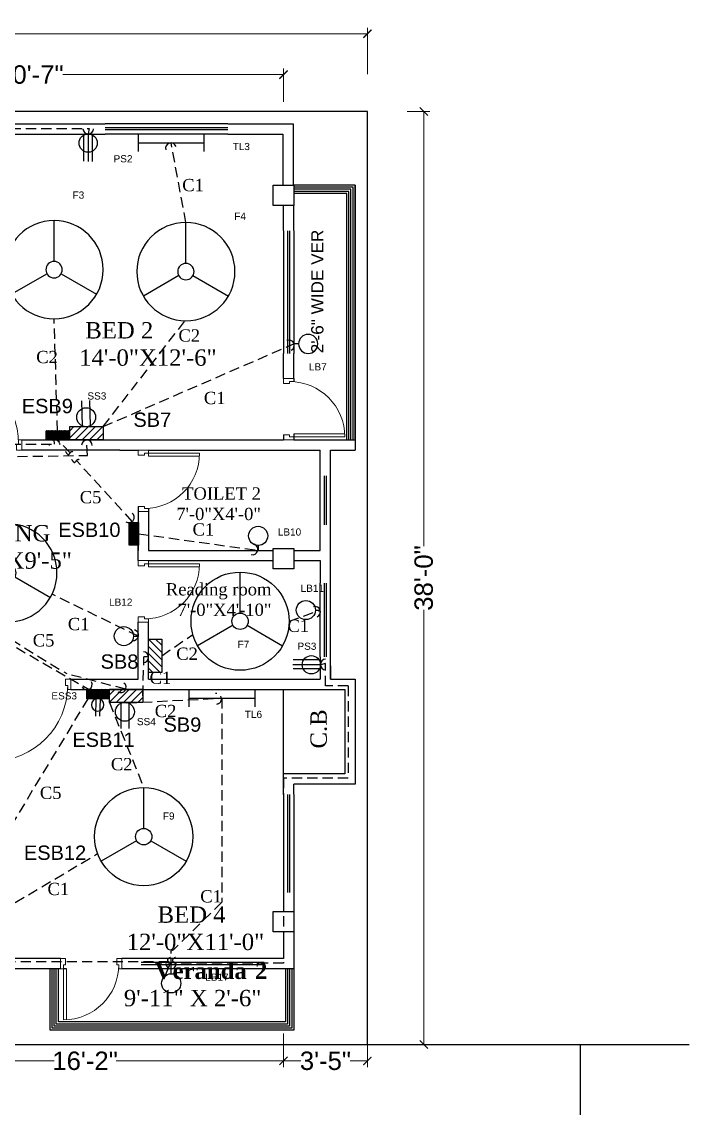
# Model space of a CAD drawing. Header units: inches. Extents: x -19236 to 2549, y 984 to 4513.
# Drawn here: x -2385 to -2059, y 3388 to 3919 of the extents above; entities that cross this region are included whole.
import ezdxf

# ---------------------------------------------------------------- set-up
doc = ezdxf.new("R2010")
doc.units = ezdxf.units.IN
doc.header["$LTSCALE"] = 20
doc.header["$MEASUREMENT"] = 0
doc.linetypes.add('HIDDEN', pattern=[0.375, 0.25, -0.125])
doc.layers.add('CONDUITT', color=7, linetype='HIDDEN', lineweight=9, true_color=0x17f90b)
doc.layers.add('wall', color=7, linetype='Continuous', lineweight=9, true_color=0x2618ec)
for name, color, linetype, lineweight in [('DOOR', 252, 'Continuous', 15), ('grill', 253, 'Continuous', 35), ('Window', 204, 'Continuous', 9)]:
    doc.layers.add(name, color=color, linetype=linetype, lineweight=lineweight)
doc.layers.add('Fitting_fixture', color=50, linetype='Continuous')
doc.layers.add('Text_Main', color=7, linetype='Continuous')
doc.styles.add('h6', font='arial.ttf', dxfattribs={"height": 6})
doc.styles.add('h7', font='arial.ttf', dxfattribs={"height": 9})
doc.styles.add('RS4', font='sylfaen.ttf', dxfattribs={"height": 12})
doc.styles.get("Standard").update_dxf_attribs({"font": 'arial.ttf'})
doc.dimstyles.new('SAJIB 2', dxfattribs={"dimtxt": 9, "dimasz": 4, "dimexe": 3, "dimexo": 3.0625, "dimgap": 0.09, "dimtad": 0, "dimdec": 0, "dimzin": 3, "dimdsep": 46, "dimlunit": 4, "dimtxsty": 'h7', "dimblk": 'ARCHTICK', "dimcen": 2, "dimclrd": 6, "dimclre": 7, "dimclrt": 7, "dimadec": 0, "dimazin": 0, "dimtfac": 1, "dimtdec": 0, "dimtofl": 0, "dimtmove": 0, "dimatfit": 3, "dimldrblk": 'OPEN30', "dimfxl": 1, "dimtolj": 1, "dimtzin": 0, "dimlwd": 20, "dimlwe": 20, "dimarcsym": 0})

# ---------------------------------------------------------------- blocks, each defined once
blk = doc.blocks.new('GDFGD')
at = {"layer": 'DOOR'}
for p, q in [((-3036.95, 2150.78), (-3036.95, 2185.78)), ((-3035.45, 2150.78), (-3035.45, 2185.75)), ((-3036.95, 2150.78), (-3035.45, 2150.78))]:
    blk.add_line(p, q, dxfattribs=at)
for points in [[(-3038.45, 2150.78), (-3036.95, 2150.78), (-3036.95, 2148.78), (-3035.95, 2148.78), (-3035.95, 2145.78), (-3038.45, 2145.78)], [(-2998.45, 2150.78), (-2999.95, 2150.78), (-2999.95, 2148.78), (-3000.95, 2148.78), (-3000.95, 2145.78), (-2998.45, 2145.78)]]:
    blk.add_lwpolyline(points, close=True, dxfattribs=at)
blk.add_arc((-3036.95, 2148.78), 37, 0, 90, dxfattribs=at)
blk = doc.blocks.new('RTRTR')
at = {"layer": 'DOOR'}
for p, q in [((-723.21, 2222.65), (-723.21, 2247.61)), ((-721.71, 2222.65), (-721.71, 2247.65)), ((-721.71, 2222.65), (-723.21, 2222.65))]:
    blk.add_line(p, q, dxfattribs=at)
for points in [[(-750.21, 2222.65), (-748.71, 2222.65), (-748.71, 2220.65), (-747.71, 2220.65), (-747.71, 2217.65), (-750.21, 2217.65)], [(-720.21, 2222.65), (-721.71, 2222.65), (-721.71, 2220.65), (-722.71, 2220.65), (-722.71, 2217.65), (-720.21, 2217.65)]]:
    blk.add_lwpolyline(points, close=True, dxfattribs=at)
blk.add_arc((-721.71, 2220.65), 27, 90, 180, dxfattribs=at)
blk = doc.blocks.new('_ArchTick')
at = {"layer": 'grill', "color": 0, "const_width": 0.15}
blk.add_lwpolyline([(-0.5, -0.5), (0.5, 0.5)], dxfattribs=at)
blk = doc.blocks.new('*D137')
at = {"layer": 'wall', "color": 7, "lineweight": 20, "ltscale": 25}
for p, q in [((-2196.98, 3875.26), (-2185.8, 3875.26)), ((-2196.98, 3419.26), (-2185.8, 3419.26))]:
    blk.add_line(p, q, dxfattribs=at)
at = {"layer": 'wall', "color": 6, "lineweight": 20, "ltscale": 25}
for p, q in [((-2188.8, 3875.26), (-2188.8, 3662.8)), ((-2188.8, 3419.26), (-2188.8, 3631.71))]:
    blk.add_line(p, q, dxfattribs=at)
at = {"layer": 'wall', "color": 6, "lineweight": 20, "ltscale": 25, "xscale": 4, "yscale": 4, "zscale": 4}
for p, rotation in [((-2188.8, 3875.26), 90), ((-2188.8, 3419.26), 270)]:
    blk.add_blockref('_ArchTick', p, dxfattribs=dict(at, rotation=rotation))
at = {"layer": 'wall', "color": 7, "lineweight": -3, "ltscale": 25, "insert": (-2188.8, 3647.26), "char_height": 9, "attachment_point": 5, "rotation": 90, "style": 'h7'}
blk.add_mtext('\\A1;38\'-0"', dxfattribs=at)
blk = doc.blocks.new('_Open30')
at = {"color": 0, "linetype": 'ByBlock', "lineweight": -2}
for p, q in [((-1, 0.27), (0, 0)), ((0, 0), (-1, -0.27)), ((0, 0), (-1, 0))]:
    blk.add_line(p, q, dxfattribs=at)
blk = doc.blocks.new('*D138')
at = {"layer": 'wall', "color": 7, "lineweight": 20, "ltscale": 25}
for p, q in [((-2792.37, 3886.75), (-2792.37, 3916.26)), ((-2216.37, 3893.47), (-2216.37, 3916.26))]:
    blk.add_line(p, q, dxfattribs=at)
at = {"layer": 'wall', "color": 6, "lineweight": 20, "ltscale": 25}
for p, q in [((-2792.37, 3913.26), (-2520.1, 3913.26)), ((-2216.37, 3913.26), (-2488.64, 3913.26))]:
    blk.add_line(p, q, dxfattribs=at)
at = {"layer": 'wall', "color": 6, "lineweight": 20, "ltscale": 25, "xscale": 4, "yscale": 4, "zscale": 4, "rotation": 180}
blk.add_blockref('_ArchTick', (-2792.37, 3913.26), dxfattribs=at)
at = {"layer": 'wall', "color": 6, "lineweight": 20, "ltscale": 25, "xscale": 4, "yscale": 4, "zscale": 4}
blk.add_blockref('_ArchTick', (-2216.37, 3913.26), dxfattribs=at)
at = {"layer": 'wall', "color": 7, "lineweight": -3, "ltscale": 25, "insert": (-2504.37, 3913.26), "char_height": 9, "attachment_point": 5, "style": 'h7'}
blk.add_mtext('\\A1;48\'-0"', dxfattribs=at)
blk = doc.blocks.new('*D139')
at = {"layer": 'wall', "color": 7, "lineweight": 20, "ltscale": 25}
for p, q in [((-2504.37, 3880.01), (-2504.37, 3896.29)), ((-2257.37, 3880.01), (-2257.37, 3896.29))]:
    blk.add_line(p, q, dxfattribs=at)
at = {"layer": 'wall', "color": 6, "lineweight": 20, "ltscale": 25}
for p, q in [((-2504.37, 3893.29), (-2396.5, 3893.29)), ((-2257.37, 3893.29), (-2365.25, 3893.29))]:
    blk.add_line(p, q, dxfattribs=at)
at = {"layer": 'wall', "color": 6, "lineweight": 20, "ltscale": 25, "xscale": 4, "yscale": 4, "zscale": 4, "rotation": 180}
blk.add_blockref('_ArchTick', (-2504.37, 3893.29), dxfattribs=at)
at = {"layer": 'wall', "color": 6, "lineweight": 20, "ltscale": 25, "xscale": 4, "yscale": 4, "zscale": 4}
blk.add_blockref('_ArchTick', (-2257.37, 3893.29), dxfattribs=at)
at = {"layer": 'wall', "color": 7, "lineweight": -3, "ltscale": 25, "insert": (-2380.87, 3893.29), "char_height": 9, "attachment_point": 5, "style": 'h7'}
blk.add_mtext('\\A1;20\'-7"', dxfattribs=at)
blk = doc.blocks.new('*D146')
at = {"layer": 'wall', "color": 7, "lineweight": 20, "ltscale": 25}
for p, q in [((-2451.37, 3424.63), (-2451.37, 3408.24)), ((-2257.37, 3424.63), (-2257.37, 3408.24))]:
    blk.add_line(p, q, dxfattribs=at)
at = {"layer": 'wall', "color": 6, "lineweight": 20, "ltscale": 25}
for p, q in [((-2451.37, 3411.24), (-2369.5, 3411.24)), ((-2257.37, 3411.24), (-2339.25, 3411.24))]:
    blk.add_line(p, q, dxfattribs=at)
at = {"layer": 'wall', "color": 6, "lineweight": 20, "ltscale": 25, "xscale": 4, "yscale": 4, "zscale": 4, "rotation": 180}
blk.add_blockref('_ArchTick', (-2451.37, 3411.24), dxfattribs=at)
at = {"layer": 'wall', "color": 6, "lineweight": 20, "ltscale": 25, "xscale": 4, "yscale": 4, "zscale": 4}
blk.add_blockref('_ArchTick', (-2257.37, 3411.24), dxfattribs=at)
at = {"layer": 'wall', "color": 7, "lineweight": -3, "ltscale": 25, "insert": (-2354.37, 3411.24), "char_height": 9, "attachment_point": 5, "style": 'h7'}
blk.add_mtext('\\A1;16\'-2"', dxfattribs=at)
blk = doc.blocks.new('*D147')
at = {"layer": 'wall', "color": 7, "lineweight": 20, "ltscale": 25}
for p, q in [((-2257.37, 3424.63), (-2257.37, 3408.24)), ((-2216.37, 3424.63), (-2216.37, 3408.24))]:
    blk.add_line(p, q, dxfattribs=at)
at = {"layer": 'wall', "color": 6, "lineweight": 20, "ltscale": 25}
for p, q in [((-2257.37, 3411.24), (-2248.92, 3411.24)), ((-2216.37, 3411.24), (-2224.82, 3411.24))]:
    blk.add_line(p, q, dxfattribs=at)
at = {"layer": 'wall', "color": 6, "lineweight": 20, "ltscale": 25, "xscale": 4, "yscale": 4, "zscale": 4, "rotation": 180}
blk.add_blockref('_ArchTick', (-2257.37, 3411.24), dxfattribs=at)
at = {"layer": 'wall', "color": 6, "lineweight": 20, "ltscale": 25, "xscale": 4, "yscale": 4, "zscale": 4}
blk.add_blockref('_ArchTick', (-2216.37, 3411.24), dxfattribs=at)
at = {"layer": 'wall', "color": 7, "lineweight": -3, "ltscale": 25, "insert": (-2236.87, 3411.24), "char_height": 9, "attachment_point": 5, "style": 'h7'}
blk.add_mtext('\\A1;3\'-5"', dxfattribs=at)
blk = doc.blocks.new('fan')
at = {"layer": 'Fitting_fixture'}
for p, q in [((-2.69, 1.04), (-2.69, 21.04)), ((-6.15, -4.96), (-23.48, -14.96)), ((0.77, -4.96), (18.09, -14.96))]:
    blk.add_line(p, q, dxfattribs=at)
for radius in [24, 4]:
    blk.add_circle((-2.69, -2.96), radius, dxfattribs=at)
blk = doc.blocks.new('tubelight')
blk.add_line((0, -4.19), (32.04, -4.19))
at = {"layer": 'Fitting_fixture'}
for p, q in [((0, -8.4), (0, 0.02)), ((32.04, 0), (32.04, -8.42))]:
    blk.add_line(p, q, dxfattribs=at)
blk = doc.blocks.new('LED_SMAll')
at = {"layer": 'Fitting_fixture', "linetype": 'Continuous'}
blk.add_line((0, -4.68), (0, -7.07), dxfattribs=at)
blk.add_circle((0, 0), 4.68, dxfattribs=at)
blk = doc.blocks.new('3pinS')
at = {"layer": 'Fitting_fixture'}
for p, q in [((6.75, 0), (-6.75, 0)), ((6.09, 2.35), (-6.62, 2.35)), ((6.27, -2.03), (-6.67, -2.03))]:
    blk.add_line(p, q, dxfattribs=at)
blk.add_circle((2.28, 0), 4.47, dxfattribs=at)
blk = doc.blocks.new('sb')
at = {"layer": 'Fitting_fixture', "linetype": 'Continuous'}
h = blk.add_hatch(dxfattribs=at)
h.set_pattern_fill('ANSI31', color=256, scale=20, style=0)
h.paths.add_polyline_path([(1406.74, 1105.9), (1423.09, 1105.9), (1423.09, 1099.37), (1406.74, 1099.37)])
blk.add_lwpolyline([(1406.74, 1105.9), (1423.09, 1105.9), (1423.09, 1099.37), (1406.74, 1099.37)], close=True, dxfattribs=at)
blk = doc.blocks.new('2PIN_S')
at = {"layer": 'Fitting_fixture'}
for p, q in [((-1.92, -0.4), (-1.94, -12.74)), ((1.96, -0.33), (1.96, -12.65))]:
    blk.add_line(p, q, dxfattribs=at)
blk.add_circle((0.09, -4.56), 4.62, dxfattribs=at)
blk = doc.blocks.new('Emer_SB')
at = {"layer": 'Fitting_fixture'}
h = blk.add_hatch(dxfattribs=at)
h.set_pattern_fill('ANSI38', color=256, style=0)
h.set_pattern_definition([(45, (-2395.5, -1026.5), (-0.0883883476, 0.0883883476), []), (135, (-2395.5, -1026.5), (-0.265165043, 0.0883883476), [0.3125, -0.1875])])
h.paths.add_polyline_path([(0, 4.5), (11, 4.5), (11, 0), (0, 0)])
blk.add_lwpolyline([(0, 4.5), (11, 4.5), (11, 0), (0, 0)], close=True, dxfattribs=at)
blk = doc.blocks.new('ES')
at = {"layer": 'Fitting_fixture'}
for p, q in [((0.16, 0.96), (8.54, 1)), ((0.22, -1.13), (8.54, -1))]:
    blk.add_line(p, q, dxfattribs=at)
blk.add_circle((3.04, 0), 3.04, dxfattribs=at)

msp = doc.modelspace()

# ---------------------------------------------------------------- linework, layer by layer
at = {"layer": 'CONDUITT', "color": 1, "lineweight": -3}
for p, q in [((-2428.33464, 3866.9893), (-2352.33464, 3866.9893)), ((-2367.81127, 3719.25853), (-2369.50988, 3773.97517)), ((-2555.81127, 3712.75853), (-2369.31127, 3712.75853)), ((-2369.31127, 3712.75853), (-2369.44946, 3714.75853)), ((-2361.69683, 3708.38634), (-2367.81127, 3714.75853)), ((-2331.29593, 3674.9216), (-2358.46425, 3704.50853)), ((-2328.23582, 3668.88797), (-2269.75614, 3660.77502)), ((-2446.37903, 3647.04415), (-2352.44682, 3592.76498)), ((-2352.99964, 3588.26498), (-2401.37138, 3508.25853)), ((-2342.4868, 3586.44346), (-2325.70254, 3544.83807)), ((-2401.37138, 3480.9893), (-2348.22052, 3512.53504))]:
    msp.add_line(p, q, dxfattribs=at)
at = {"layer": 'CONDUITT', "lineweight": -3}
for p, q in [((-2352.33464, 3866.9893), (-2352.85694, 3864.31363)), ((-2305.09316, 3821.04314), (-2312.29029, 3859.94142)), ((-2345.49843, 3721.29504), (-2305.44131, 3773.04567)), ((-2345.49843, 3721.29504), (-2252.37138, 3761.68679)), ((-2353.15472, 3707.18144), (-2353.67679, 3714.75853)), ((-2447.47792, 3705.75755), (-2353.15472, 3707.18144)), ((-2435.18512, 3644.55304), (-2363.28716, 3600.51922)), ((-2328.31608, 3618.83381), (-2370.51692, 3639.30607)), ((-2254.58574, 3626.14299), (-2239.35405, 3631.58918)), ((-2316.83487, 3609.25858), (-2301.69587, 3619.66826)), ((-2326.13009, 3589.71171), (-2325.5844, 3608.75463)), ((-2323.37138, 3608.76371), (-2325.5844, 3608.75463)), ((-2236.83464, 3605.4893), (-2239.28519, 3604.84765)), ((-2236.83464, 3594.4893), (-2236.83464, 3605.4893)), ((-2334.47438, 3592.8975), (-2362.95463, 3600.31557)), ((-2342.27772, 3592.73612), (-2342.38907, 3592.75853)), ((-2225.7868, 3594.5), (-2236.83464, 3594.4893)), ((-2225.7868, 3594.5), (-2225.7868, 3549.5)), ((-2334.09936, 3586.19962), (-2287.47378, 3588.51592)), ((-2287.47378, 3588.51592), (-2287.47378, 3488.75853)), ((-2225.7868, 3549.5), (-2257.37138, 3549.5)), ((-2257.37138, 3549.5), (-2257.37138, 3459)), ((-2287.47378, 3488.75853), (-2310.99895, 3465.73876)), ((-2312.26491, 3465), (-2310.99895, 3465.73876)), ((-2312.26491, 3456.21933), (-2312.26491, 3465)), ((-2313.35163, 3459.59783), (-2453.7868, 3459.59783)), ((-2257.37138, 3459), (-2310.94202, 3459)), ((-2302.2868, 3459.25853), (-2302.2868, 3459.25853))]:
    msp.add_line(p, q, dxfattribs=at)
at = {"layer": 'CONDUITT', "color": 1, "linetype": 'Continuous', "lineweight": -3}
for centre, start, end in [((-2352.82477, 3866.90766), 182.0403587, 357.9853902), ((-2333.00312, 3676.91394), 236.4014508, 52.3464823), ((-2272.50714, 3661.27227), 253.7373038, 69.6823353), ((-2353.51092, 3595.24727), 211.0311206, 26.9761521)]:
    msp.add_arc(centre, 2.62372, start, end, dxfattribs=at)
at = {"layer": 'CONDUITT', "linetype": 'Continuous', "lineweight": -3}
for centre, start, end in [((-2312.37986, 3857.29646), 19.0576735, 195.002705), ((-2254.71362, 3760.93568), 295.4880571, 111.4330886), ((-2353.50261, 3712.05313), 359.7932745, 175.738306), ((-2241.8938, 3630.69842), 293.3562182, 109.3012497), ((-2330.85735, 3619.34231), 260.3459502, 76.2909817), ((-2325.97067, 3608.59166), 272.0403378, 87.9853694), ((-2236.69026, 3604.99662), 92.0403587, 267.9853902), ((-2336.93341, 3593.81243), 237.6216678, 53.5666993), ((-2312.32477, 3458.88225), 182.0403587, 357.9853902)]:
    msp.add_arc(centre, 2.62372, start, end, dxfattribs=at)
at = {"layer": 'CONDUITT', "color": 1, "lineweight": -3}
msp.add_arc((-2369.22689, 3712.14427), 2.62372, 7.7887094, 183.7337409, dxfattribs=at)
at = {"layer": 'CONDUITT', "lineweight": -3}
msp.add_arc((-2290.32026, 3588.21983), 2.62372, 279.1921768, 95.1372084, dxfattribs=at)
at = {"layer": 'CONDUITT', "color": 1, "lineweight": -3}
for points in [[(-2363.94683, 3709.13634), (-2362.44683, 3707.63634), (-2360.94683, 3709.13634), (-2359.44683, 3707.63634)], [(-2360.94682, 3705.25853), (-2359.44682, 3703.75853), (-2357.94682, 3705.25853), (-2356.44682, 3703.75853)]]:
    msp.add_spline(points, degree=3, dxfattribs=at)
at = {"layer": 'CONDUITT', "lineweight": -3}
for points in [[(-2312.60163, 3461.84783), (-2314.10163, 3460.34783), (-2312.60163, 3458.84783), (-2314.10163, 3457.34783)], [(-2310.19202, 3461.81537), (-2311.69202, 3460.31537), (-2310.19202, 3458.81537), (-2311.69202, 3457.31537)]]:
    msp.add_spline(points, degree=3, dxfattribs=at)
at = {"layer": 'DOOR', "lineweight": -3}
msp.add_line((-2382.37138, 3709.75853), (-2382.37138, 3709.75853), dxfattribs=at)
at = {"layer": 'grill', "lineweight": -3}
for p, q in [((-2222.37138, 3839.25853), (-2222.37138, 3709.75853)), ((-2252.37138, 3474.25853), (-2252.37138, 3426.25853))]:
    msp.add_line(p, q, dxfattribs=at)
for points in [[(-2222.37138, 3714.75853), (-2222.37138, 3839.25853), (-2252.37138, 3839.25853)], [(-2223.37138, 3714.75853), (-2223.37138, 3838.25853), (-2252.37138, 3838.25853)], [(-2224.37138, 3714.75853), (-2224.37138, 3837.25853), (-2252.37138, 3837.25853)], [(-2225.37138, 3714.75853), (-2225.37138, 3836.25853), (-2252.37138, 3836.25853)], [(-2226.37138, 3714.75853), (-2226.37138, 3835.25853), (-2252.37138, 3835.25853)], [(-2252.37138, 3456.25853), (-2252.37138, 3426.25853), (-2371.42629, 3426.25853), (-2371.42629, 3456.25853)], [(-2253.37138, 3456.25853), (-2253.37138, 3427.25853), (-2370.42629, 3427.25853), (-2370.42629, 3456.25853)], [(-2254.37138, 3456.25853), (-2254.37138, 3428.25853), (-2369.42629, 3428.25853), (-2369.42629, 3456.25853)], [(-2255.37138, 3456.25853), (-2255.37138, 3429.25853), (-2368.42629, 3429.25853), (-2368.42629, 3456.25853)], [(-2256.37138, 3456.25853), (-2256.37138, 3430.25853), (-2367.42629, 3430.25853), (-2367.42629, 3456.25853)]]:
    msp.add_lwpolyline(points, dxfattribs=at)
at = {"layer": 'wall', "color": 1, "lineweight": -3, "ltscale": 25}
for p, q in [((-2216.37138, 3875.25853), (-2792.37138, 3875.25853)), ((-2216.37138, 3419.25853), (-2216.37138, 3875.25853)), ((-2792.37138, 3419.25853), (-2216.37138, 3419.25853)), ((-2216.37138, 3419.25853), (-2058.99853, 3419.25853)), ((-2112.35755, 3419.25853), (-2112.35755, 3370.83655))]:
    msp.add_line(p, q, dxfattribs=at)
at = {"layer": 'wall', "lineweight": -3}
for p, q in [((-2507.12884, 3869.25853), (-2344.5746, 3869.25853)), ((-2425.62884, 3864.25853), (-2344.5746, 3864.25853)), ((-2385.33889, 3714.75853), (-2338.37138, 3714.75853)), ((-2337.37138, 3709.75853), (-2385.33889, 3709.75853))]:
    msp.add_line(p, q, dxfattribs=at)
at = {"layer": 'wall', "lineweight": -3, "ltscale": 25}
for p, q in [((-2336.77888, 3869.25853), (-2336.7047, 3869.25853)), ((-2326.0746, 3869.25853), (-2326.0746, 3869.25853)), ((-2284.51168, 3869.25853), (-2282.06653, 3869.25853)), ((-2284.51168, 3869.25853), (-2252.62884, 3869.25853)), ((-2252.62884, 3869.25853), (-2252.62884, 3839.25853)), ((-2284.51168, 3864.25853), (-2257.62884, 3864.25853)), ((-2257.62884, 3864.25853), (-2257.62884, 3839.25853)), ((-2257.37138, 3817.07145), (-2257.37138, 3829.25853)), ((-2252.37138, 3817.07145), (-2252.37138, 3829.25853)), ((-2257.37138, 3775.50853), (-2257.37138, 3775.50853)), ((-2257.37138, 3744.75853), (-2257.37138, 3757.00853)), ((-2252.37138, 3744.75853), (-2252.37138, 3757.00853)), ((-2252.37138, 3744.75853), (-2252.37138, 3743.18435)), ((-2252.37138, 3717.75853), (-2252.37138, 3714.75853)), ((-2338.37138, 3714.75853), (-2257.37138, 3714.75853)), ((-2257.37138, 3717.25853), (-2257.37138, 3714.75853)), ((-2252.37138, 3714.75853), (-2222.37138, 3714.75853)), ((-2337.37138, 3709.75853), (-2328.37138, 3709.75853)), ((-2323.37138, 3709.75853), (-2239.37138, 3709.75853)), ((-2239.37138, 3697.25853), (-2239.37138, 3709.75853)), ((-2234.37138, 3709.75853), (-2222.37138, 3709.75853)), ((-2234.37138, 3697.25853), (-2234.37138, 3709.75853)), ((-2328.37138, 3682.25853), (-2328.37138, 3660.75853)), ((-2328.37138, 3682.25853), (-2328.37138, 3660.75853)), ((-2323.37138, 3681.33271), (-2323.37138, 3660.75853)), ((-2323.37138, 3681.33271), (-2323.37138, 3660.75853)), ((-2239.37138, 3678.75853), (-2239.37138, 3678.75853)), ((-2239.37138, 3660.75853), (-2239.37138, 3673.19561)), ((-2234.37138, 3644.75853), (-2234.37138, 3673.19561)), ((-2328.37138, 3655.75853), (-2328.37138, 3663.25853)), ((-2323.37138, 3660.75853), (-2262.37138, 3660.75853)), ((-2252.37138, 3660.75853), (-2239.37138, 3660.75853)), ((-2323.37138, 3655.75853), (-2262.37138, 3655.75853)), ((-2252.37138, 3655.75853), (-2239.37138, 3655.75853)), ((-2239.37138, 3655.75853), (-2239.37138, 3644.75853)), ((-2328.37138, 3597.75853), (-2328.37138, 3625.75853)), ((-2323.37138, 3597.75853), (-2323.37138, 3625.75853)), ((-2239.37138, 3614.25853), (-2239.37138, 3614.25853)), ((-2239.37138, 3608.69561), (-2239.37138, 3597.75853)), ((-2234.37138, 3597.75853), (-2234.37138, 3608.69561)), ((-2239.37138, 3604.25853), (-2239.37138, 3597.75853)), ((-2234.37138, 3604.25853), (-2234.37138, 3597.75853)), ((-2234.37138, 3604.25853), (-2234.37138, 3597.75853)), ((-2361.37138, 3597.75853), (-2328.37138, 3597.75853)), ((-2323.37138, 3597.75853), (-2239.37138, 3597.75853)), ((-2234.37138, 3597.75853), (-2222.37138, 3597.75853)), ((-2222.37138, 3597.75853), (-2222.37138, 3592.75853)), ((-2361.37138, 3592.75853), (-2227.37138, 3592.75853)), ((-2227.37138, 3592.75853), (-2227.37138, 3551.50853)), ((-2222.37138, 3592.75853), (-2222.37138, 3546.50853)), ((-2257.37138, 3541.50853), (-2257.37138, 3551.50853)), ((-2227.37138, 3551.50853), (-2257.37138, 3551.50853)), ((-2252.37138, 3541.57145), (-2252.37138, 3546.50853)), ((-2222.37138, 3546.50853), (-2252.37138, 3546.50853)), ((-2257.37138, 3512.00853), (-2257.37138, 3512.00853)), ((-2257.37138, 3512.00853), (-2257.37138, 3512.00853)), ((-2257.37138, 3493.50853), (-2257.37138, 3484.25853)), ((-2252.37138, 3493.50853), (-2252.37138, 3484.25853)), ((-2257.37138, 3474.25853), (-2257.37138, 3466.25853)), ((-2257.37138, 3474.25853), (-2257.37138, 3461.25853)), ((-2366.42629, 3461.25853), (-2401.37138, 3461.25853)), ((-2326.89883, 3461.25853), (-2336.42629, 3461.25853)), ((-2308.39883, 3461.25853), (-2308.39883, 3461.25853)), ((-2257.37138, 3461.25853), (-2266.83591, 3461.25853)), ((-2371.42629, 3456.25853), (-2416.80845, 3456.25853)), ((-2371.42629, 3456.25853), (-2398.37138, 3456.25853)), ((-2366.42629, 3456.25853), (-2371.42629, 3456.25853)), ((-2363.42629, 3456.25853), (-2364.92629, 3456.25853)), ((-2337.92629, 3456.25853), (-2338.00046, 3456.25853)), ((-2326.89883, 3456.25853), (-2336.42629, 3456.25853)), ((-2252.37138, 3456.25853), (-2266.83591, 3456.25853))]:
    msp.add_line(p, q, dxfattribs=at)
at = {"layer": 'wall', "color": 0, "lineweight": -3, "ltscale": 25}
msp.add_line((-2257.37138, 3551.50853), (-2257.37138, 3592.75853), dxfattribs=at)
at = {"layer": 'wall', "color": 1, "lineweight": -3, "ltscale": 25}
for points in [[(-2252.37138, 3829.25853), (-2262.37138, 3829.25853), (-2262.37138, 3839.25853), (-2252.37138, 3839.25853)], [(-2252.37138, 3651.75853), (-2262.37138, 3651.75853), (-2262.37138, 3661.75853), (-2252.37138, 3661.75853)], [(-2252.37138, 3474.25853), (-2262.37138, 3474.25853), (-2262.37138, 3484.25853), (-2252.37138, 3484.25853)]]:
    msp.add_lwpolyline(points, close=True, dxfattribs=at)
at = {"layer": 'Window', "lineweight": -3}
for p, q in [((-2284.5746, 3869.25853), (-2344.5746, 3869.25853)), ((-2284.5746, 3869.25853), (-2344.5746, 3869.25853)), ((-2284.5746, 3867.25853), (-2344.5746, 3867.25853)), ((-2284.5746, 3867.25853), (-2344.5746, 3867.25853)), ((-2284.5746, 3866.25853), (-2344.5746, 3866.25853)), ((-2284.5746, 3866.25853), (-2344.5746, 3866.25853)), ((-2284.5746, 3864.25853), (-2344.5746, 3864.25853)), ((-2284.5746, 3864.25853), (-2344.5746, 3864.25853)), ((-2257.37138, 3817.00853), (-2257.37138, 3757.00853)), ((-2257.37138, 3817.00853), (-2257.37138, 3757.00853)), ((-2255.37138, 3817.00853), (-2255.37138, 3757.00853)), ((-2255.37138, 3817.00853), (-2255.37138, 3757.00853)), ((-2254.37138, 3817.00853), (-2254.37138, 3757.00853)), ((-2254.37138, 3817.00853), (-2254.37138, 3757.00853)), ((-2252.37138, 3817.00853), (-2252.37138, 3757.00853)), ((-2252.37138, 3817.00853), (-2252.37138, 3757.00853)), ((-2239.37138, 3673.25853), (-2239.37138, 3697.25853)), ((-2239.37138, 3673.25853), (-2239.37138, 3697.25853)), ((-2237.37138, 3673.25853), (-2237.37138, 3697.25853)), ((-2237.37138, 3673.25853), (-2237.37138, 3697.25853)), ((-2236.37138, 3673.25853), (-2236.37138, 3697.25853)), ((-2236.37138, 3673.25853), (-2236.37138, 3697.25853)), ((-2234.37138, 3673.25853), (-2234.37138, 3697.25853)), ((-2234.37138, 3673.25853), (-2234.37138, 3697.25853)), ((-2239.37138, 3608.75853), (-2239.37138, 3644.75853)), ((-2239.37138, 3608.75853), (-2239.37138, 3644.75853)), ((-2237.37138, 3608.75853), (-2237.37138, 3644.75853)), ((-2237.37138, 3608.75853), (-2237.37138, 3644.75853)), ((-2236.37138, 3608.75853), (-2236.37138, 3644.75853)), ((-2236.37138, 3608.75853), (-2236.37138, 3644.75853)), ((-2234.37138, 3608.75853), (-2234.37138, 3644.75853)), ((-2234.37138, 3608.75853), (-2234.37138, 3644.75853)), ((-2257.37138, 3541.50853), (-2257.37138, 3493.50853)), ((-2257.37138, 3541.50853), (-2257.37138, 3493.50853)), ((-2255.37138, 3541.50853), (-2255.37138, 3493.50853)), ((-2255.37138, 3541.50853), (-2255.37138, 3493.50853)), ((-2254.37138, 3541.50853), (-2254.37138, 3493.50853)), ((-2254.37138, 3541.50853), (-2254.37138, 3493.50853)), ((-2252.37138, 3541.50853), (-2252.37138, 3493.50853)), ((-2252.37138, 3541.50853), (-2252.37138, 3493.50853)), ((-2266.89883, 3461.25853), (-2326.89883, 3461.25853)), ((-2266.89883, 3461.25853), (-2326.89883, 3461.25853)), ((-2266.89883, 3459.25853), (-2326.89883, 3459.25853)), ((-2266.89883, 3459.25853), (-2326.89883, 3459.25853)), ((-2266.89883, 3458.25853), (-2326.89883, 3458.25853)), ((-2266.89883, 3458.25853), (-2326.89883, 3458.25853)), ((-2266.89883, 3456.25853), (-2326.89883, 3456.25853)), ((-2266.89883, 3456.25853), (-2326.89883, 3456.25853))]:
    msp.add_line(p, q, dxfattribs=at)

# ---------------------------------------------------------------- block references
at = {"layer": 'Fitting_fixture', "linetype": 'Continuous', "lineweight": -3}
for name, p, rotation in [('3pinS', (-2352.85694, 3857.55942), 90), ('2PIN_S', (-2353.67679, 3721.29504), 181.1070551347295), ('LED_SMAll', (-2246.42582, 3631.58918), 90), ('LED_SMAll', (-2335.38785, 3618.83381), 90), ('LED_SMAll', (-2312.26491, 3449.14756), 180)]:
    msp.add_blockref(name, p, dxfattribs=dict(at, rotation=rotation))
at = {"layer": 'Fitting_fixture', "lineweight": -3}
for name, p in [('tubelight', (-2328.31004, 3864.13417)), ('Emer_SB', (-2373.31127, 3714.75853)), ('sb', (-3768.59085, 2615.39017)), ('Emer_SB', (-2353.51309, 3588.26498)), ('sb', (-3749.22251, 2487.07509)), ('tubelight', (-2303.49353, 3592.70867))]:
    msp.add_blockref(name, p, dxfattribs=at)
at = {"layer": 'Fitting_fixture', "linetype": 'Continuous', "lineweight": -3, "extrusion": (0, 0, -1), "zscale": -1}
for p in [(2372.20066, 3800.93485), (2307.78393, 3800.00282), (2394.80098, 3652.74098)]:
    msp.add_blockref('fan', p, dxfattribs=at)
at = {"layer": 'Fitting_fixture', "linetype": 'Continuous', "lineweight": -3, "xscale": -1}
for name, p, rotation in [('LED_SMAll', (-2245.29961, 3761.68679), 270), ('ES', (-2348.15051, 3588.32088), 89.10840155813594)]:
    msp.add_blockref(name, p, dxfattribs=dict(at, rotation=rotation))
at = {"layer": 'Fitting_fixture', "lineweight": -3}
for name, p, rotation in [('Emer_SB', (-2332.73582, 3674.38797), 270), ('sb', (-1217.46651, 2194.34452), 90)]:
    msp.add_blockref(name, p, dxfattribs=dict(at, rotation=rotation))
at = {"layer": 'Fitting_fixture', "linetype": 'Continuous', "lineweight": -3}
for name, p in [('LED_SMAll', (-2269.75614, 3667.84679)), ('fan', (-2275.89496, 3629.10267)), ('3pinS', (-2246.0394, 3604.84765)), ('2PIN_S', (-2334.98968, 3586.41839)), ('fan', (-2323.01176, 3523.79776))]:
    msp.add_blockref(name, p, dxfattribs=at)
at = {"layer": 'grill', "color": 0, "lineweight": -3}
msp.add_blockref('GDFGD', (613.11398, 1563.97366), dxfattribs=at)
for p, rotation in [((-4475.02559, 2994.55078), 270), ((-3086.63403, 5678.91275), 180)]:
    msp.add_blockref('RTRTR', p, dxfattribs=dict(at, rotation=rotation))
at = {"layer": 'grill', "color": 0, "lineweight": -3, "xscale": -1}
for name, p, rotation in [('RTRTR', (-4546.02559, 4429.96628), 270), ('RTRTR', (-4546.02559, 4375.96628), 270), ('GDFGD', (637.08149, 5743.5434), 180)]:
    msp.add_blockref(name, p, dxfattribs=dict(at, rotation=rotation))

# ---------------------------------------------------------------- texts
at = {"layer": 'CONDUITT', "color": 0, "lineweight": -3}
for s, height, p in [('TL3', 3.5, (-2282.21652, 3856.42458)), ('PS2', 3.5, (-2340.43152, 3850.4374)), ('F3', 3.5, (-2360.49333, 3832.68552)), ('ESB10', 7, (-2367.50294, 3667.32441))]:
    msp.add_text(s, height=height, dxfattribs=at).set_placement(p)
at = {"layer": 'CONDUITT', "lineweight": -3}
for s, p in [('F4', (-2281.43033, 3822.33263)), ('PS3', (-2250.53628, 3612.15883)), ('F9', (-2316.32709, 3529.18227))]:
    msp.add_text(s, height=3.5, dxfattribs=at).set_placement(p)
at = {"layer": 'CONDUITT', "color": 4, "lineweight": -3}
for s, height, p in [('LB7', 3.5, (-2244.93344, 3748.73467)), ('ESB9', 7, (-2385.32528, 3727.82443)), ('SS3', 3.5, (-2353.22228, 3734.5)), ('SB7', 7, (-2330.73465, 3721.13339)), ('LB10', 3.5, (-2260.13391, 3668)), ('LB11', 3.5, (-2248.9917, 3640.5)), ('LB12', 3.5, (-2342.65075, 3633.7241)), ('F7', 3.5, (-2279.79454, 3613.0952)), ('SB8', 7, (-2346.78727, 3602.92096)), ('ESS3', 3.5, (-2370.83903, 3587.91631)), ('TL6', 3.5, (-2276.25841, 3578.87824)), ('SS4', 3.5, (-2329.03164, 3575.32658)), ('SB9', 7, (-2316.0329, 3572.11762)), ('ESB11', 7, (-2360.58226, 3564.73742)), ('ESB12', 7, (-2384.2724, 3509.49828)), ('LB17', 3.5, (-2295.61707, 3450.45343))]:
    msp.add_text(s, height=height, dxfattribs=at).set_placement(p)
at = {"layer": 'CONDUITT', "lineweight": -3, "char_height": 6, "width": 66.2243647, "attachment_point": 1, "style": 'RS4'}
for s, insert in [('C1', (-2306.87666, 3842.32458)), ('C2', (-2308.71582, 3768.81526)), ('C1', (-2296.30393, 3738.26316)), ('C1', (-2362.80393, 3627.76316)), ('C1', (-2255.44125, 3626.87838)), ('C5', (-2379.94206, 3619.81523)), ('C2', (-2309.80393, 3613.26316)), ('C1', (-2322.84066, 3601.5032)), ('C2', (-2320.30393, 3585.26316)), ('C1', (-2298.05311, 3494.68007))]:
    msp.add_mtext(s, dxfattribs=dict(at, insert=insert))
at = {"layer": 'CONDUITT', "color": 1, "lineweight": -3, "char_height": 6, "width": 66.2243647, "attachment_point": 1, "style": 'RS4'}
for s, insert in [('C2', (-2378.25611, 3758.27555)), ('C5', (-2356.96935, 3689.7707)), ('C1', (-2301.8398, 3674.00036)), ('C2', (-2341.75609, 3559.27555)), ('C5', (-2376.46932, 3545.27072)), ('C1', (-2372.75609, 3498.27555))]:
    msp.add_mtext(s, dxfattribs=dict(at, insert=insert))
at = {"layer": 'Text_Main', "lineweight": -3, "insert": (-2237.74948, 3787.33059), "char_height": 6, "width": 106.7874461, "attachment_point": 8, "rotation": 90, "style": 'h6'}
msp.add_mtext('2\'-6" WIDE VER', dxfattribs=at)
at = {"layer": 'Text_Main', "lineweight": -3, "ltscale": 25, "style": 'RS4'}
for s, insert, char_height, width, attachment_point in [(' BED 2\\P14\'-0"X12\'-6"', (-2357.2868, 3772.34497), 8, 142.7528344, 1), ('  TOILET 2\\P7\'-0"X4\'-0"', (-2268.40489, 3691.57095), 6, 139.4242969, 3), ('   LIVING\\P10\'-3"X9\'-5"', (-2422.01299, 3673.1633), 8, 139.4242969, 1), ('Reading room\\P7\'-0"X4\'-10"', (-2263.26876, 3644.74328), 6, 139.4242969, 3), ('     BED 4\\P12\'-0"X11\'-0"', (-2334.03648, 3486.73909), 8, 139.4242969, 1), ('     {\\fTimes New Roman|b1|i0|c0|p18;Veranda\\H1.333x; \\H0.7502x;2}\\P9\'-11" X 2\'-6"', (-2335.41416, 3459.28156), 8, 139.4242969, 1)]:
    msp.add_mtext(s, dxfattribs=dict(at, insert=insert, char_height=char_height, width=width, attachment_point=attachment_point))
at = {"layer": 'Text_Main', "lineweight": -3, "ltscale": 25, "insert": (-2236.03301, 3563.92095), "char_height": 8, "attachment_point": 7, "rotation": 90, "style": 'RS4'}
msp.add_mtext_dynamic_manual_height_columns('C.B', width=36.0912321, gutter_width=60, heights=[0], dxfattribs=at)

# ---------------------------------------------------------------- dimensions: what is measured, and where the dimension line sits
at = {"layer": 'wall', "lineweight": -3, "ltscale": 25}
for base, p1, p2, picture, middle in [((-2216.37138, 3913.25549), (-2792.37138, 3883.69188), (-2216.37138, 3890.40525), '*D138', (-2504.37138, 3913.25549)), ((-2257.37138, 3893.28929), (-2504.37138, 3876.94313), (-2257.37138, 3876.94313), '*D139', (-2380.87138, 3893.28929))]:
    dim = msp.add_linear_dim(base=base, p1=p1, p2=p2, dimstyle='SAJIB 2', dxfattribs=at)
    dim.commit()
    dim.dimension.update_dxf_attribs({"geometry": picture, "text_midpoint": middle})
at = {"layer": 'wall', "color": 1, "lineweight": -3, "ltscale": 25}
dim = msp.add_linear_dim(base=(-2188.80438, 3875.25853), p1=(-2200.04528, 3419.25853), p2=(-2200.04528, 3875.25853), angle=90, dimstyle='SAJIB 2', dxfattribs=at)
dim.commit()
dim.dimension.update_dxf_attribs({"geometry": '*D137', "text_midpoint": (-2188.80438, 3647.25853)})
at = {"layer": 'wall', "lineweight": -3, "ltscale": 25}
for base, p1, p2, picture, middle in [((-2257.37138, 3411.23542), (-2451.37138, 3427.68919), (-2257.37138, 3427.68919), '*D146', (-2354.37138, 3411.23542)), ((-2216.37138, 3411.23542), (-2257.37138, 3427.68919), (-2216.37138, 3427.68919), '*D147', (-2236.87138, 3411.23542))]:
    dim = msp.add_linear_dim(base=base, p1=p1, p2=p2, dimstyle='SAJIB 2', override={"dimtmove": 1}, dxfattribs=at)
    dim.commit()
    dim.dimension.update_dxf_attribs({"geometry": picture, "text_midpoint": middle})

doc.saveas('drawing.dxf')
